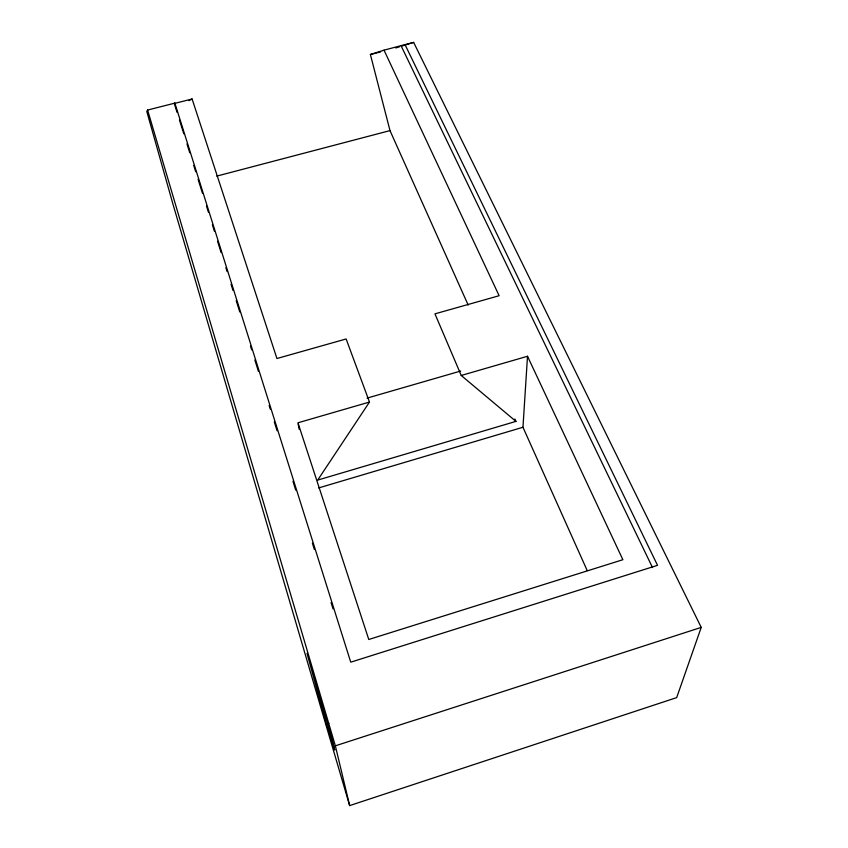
<?xml version="1.0" encoding="UTF-8"?>
<svg xmlns="http://www.w3.org/2000/svg" width="848" height="848" viewBox="0 0 848 848"><rect width="100%" height="100%" fill="white"/><g stroke="black" fill="none" stroke-linecap="round" stroke-linejoin="round"><path stroke-width="1.27" d="M587.219 570.609L522.962 427.254L527.509 356.266L461.238 375.473L434.95 313.855L499.122 295.719L384.017 50.17L370.396 54.505L389.995 130.613L468.202 305.1M405.005 44.594L413.644 42.4L701.222 627.393L676.683 697.607L349.652 805.6L172.886 203.912L146.778 111.395L147.605 110.049L174.858 103.127L350.743 662.171L657.529 565.33L405.005 44.594L384.017 50.17M177.062 112.36L174.285 103.509L192.104 98.983L276.936 358.524L346.132 338.967L369.484 402.058L317.703 480.095L515.955 421.382L514.884 418.986M174.285 103.509L174.858 103.127M188.956 100.668L192.104 98.983M349.652 805.6L335.352 745.827L701.222 627.393M326.385 723.991L307.008 653.342L331.197 735.407L334.737 750.024L326.385 723.991L328.876 723.196M395.825 47.965L399.387 46.852M401.761 46.11L413.644 42.4M318.615 487.95L522.962 427.254M367.046 398.125L460.665 371.042M369.484 402.058L297.945 422.792L368.774 639.487L622.877 559.712L527.509 356.266M216.728 176.119L389.995 130.613M370.396 54.505L380.604 51.908M461.238 375.473L515.955 421.382M401.104 45.824L652.515 567.588M179.437 119.939L183.804 133.836M186.984 143.937L189.761 152.788M193.726 165.424L195.718 171.741M198.093 179.32L202.46 193.217M206.435 205.852L208.417 212.17M212.382 224.805L214.364 231.122M217.544 241.224L221.116 252.598M225.875 267.756L227.073 271.551M231.038 284.186L233.02 290.504M236.2 300.605L239.772 311.979M250.489 346.09L251.676 349.885M254.856 359.987L258.428 371.36M269.134 405.471L270.332 409.266M274.296 421.891L277.073 430.742M292.952 481.272L295.729 490.123M312.403 543.186L314.385 549.504M331.059 602.568L333.041 608.885M147.605 110.049L335.352 745.827M298.189 424.085L299.196 429.279"/></g></svg>
